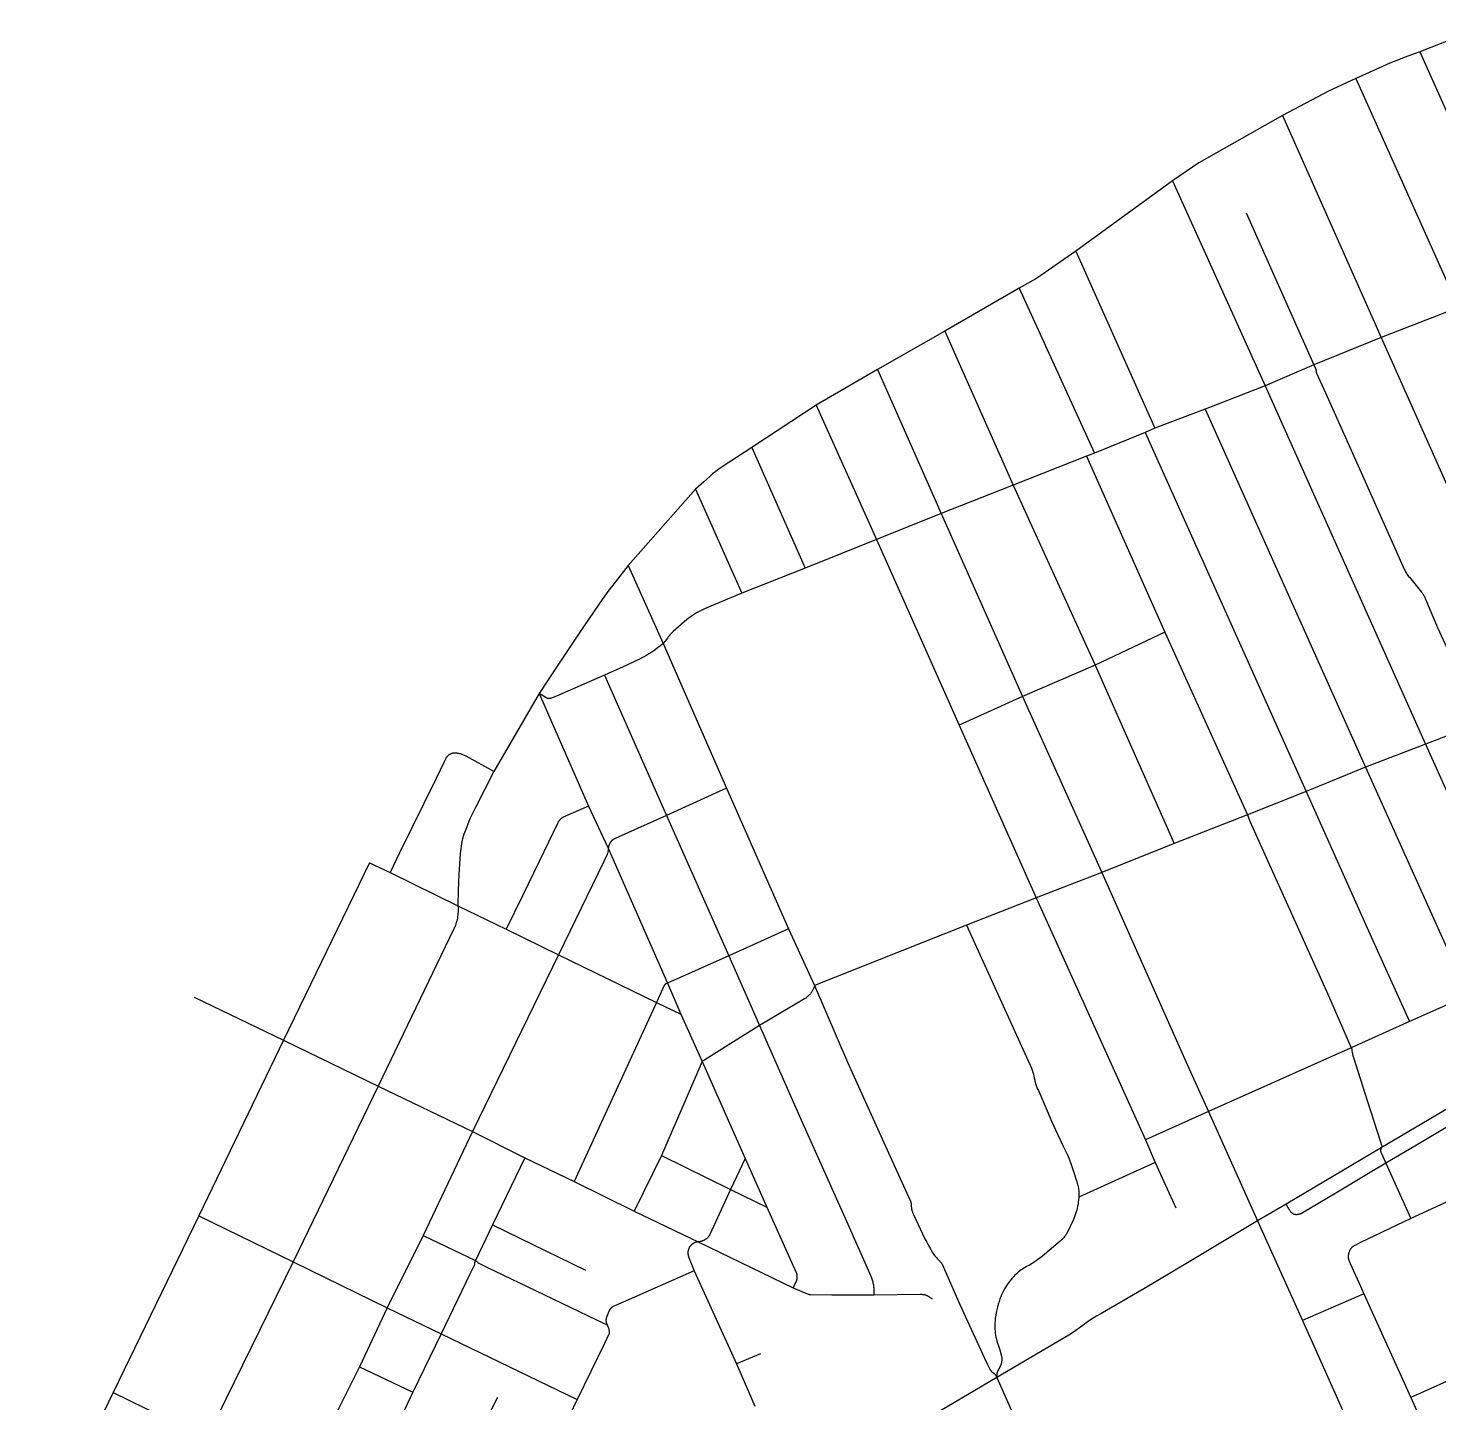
# Model space of a CAD drawing. Header units: inches. Extents: x 326453 to 344102, y 4677180 to 4689621.
# Drawn here: x 328424 to 330396, y 4684954 to 4686875 of the extents above; entities that cross this region are included whole.
import ezdxf

# ---------------------------------------------------------------- set-up
doc = ezdxf.new("R2010")
doc.units = ezdxf.units.IN
doc.header["$MEASUREMENT"] = 0
doc.layers.add('Street_Centreline', color=7, linetype='Continuous')

msp = doc.modelspace()

# ---------------------------------------------------------------- linework, layer by layer
at = {"layer": 'Street_Centreline'}
for p, q in [((330453.6279, 4686874.8555), (330369.4949, 4686841.9695)), ((330369.4949, 4686841.9695), (330512.4331, 4686520.5587)), ((330280.0688, 4686804.5028), (330423.2792, 4686484.597)), ((330177.2264, 4686752.9588), (330315.0936, 4686442.574)), ((330023.6814, 4686661.753), (329888.5675, 4686563.4133)), ((330023.6814, 4686661.753), (330152.9564, 4686375.262)), ((330126.3981, 4686616.6804), (330221.1164, 4686404.4816)), ((329888.5675, 4686563.4133), (329999.0538, 4686315.7016)), ((329809.3006, 4686511.409), (329705.1034, 4686451.5628)), ((329809.3006, 4686511.409), (329914.3768, 4686280.9464)), ((330423.2792, 4686484.597), (330315.0936, 4686442.574)), ((329705.1034, 4686451.5628), (329611.061, 4686397.8266)), ((329705.1034, 4686451.5628), (329800.9928, 4686236.3751)), ((330315.0936, 4686442.574), (330221.1164, 4686404.4816)), ((330315.0936, 4686442.574), (330422.4457, 4686202.2854)), ((329611.061, 4686397.8266), (329525.4091, 4686348.2439)), ((329611.061, 4686397.8266), (329700.2764, 4686196.4376)), ((330221.1164, 4686404.4816), (330152.9564, 4686375.262)), ((330152.9564, 4686375.262), (330069.4096, 4686342.5399)), ((330152.9564, 4686375.262), (330377.4368, 4685874.0609)), ((329525.4091, 4686348.2439), (329435.5827, 4686289.032)), ((329525.4091, 4686348.2439), (329609.912, 4686160.1333)), ((330069.4096, 4686342.5399), (329999.0538, 4686315.7016)), ((330069.4096, 4686342.5399), (330293.6064, 4685841.9652)), ((329985.2679, 4686309.9442), (329914.3768, 4686280.9464)), ((329999.0537, 4686315.7016), (329985.2679, 4686309.9442)), ((329985.2679, 4686309.9442), (330210.3696, 4685808.2865)), ((329435.5827, 4686289.032), (329510.2716, 4686120.3996)), ((329903.424, 4686276.7275), (329800.9928, 4686236.3751)), ((329914.3768, 4686280.9464), (329903.424, 4686276.7275)), ((329903.424, 4686276.7275), (330012.9592, 4686030.942)), ((329356.8633, 4686230.5629), (329262.3808, 4686124.1448)), ((329356.8633, 4686230.5629), (329421.2971, 4686085.2057)), ((329800.9928, 4686236.3751), (329700.2764, 4686196.4376)), ((329800.9928, 4686236.3751), (329915.268, 4685984.8256)), ((329700.2764, 4686196.4376), (329609.912, 4686160.1333)), ((329700.2764, 4686196.4376), (329814.1186, 4685940.8352)), ((329609.912, 4686160.1333), (329510.2716, 4686120.3996)), ((329609.912, 4686160.1333), (329678.0917, 4686006.5463)), ((329262.3808, 4686124.1448), (329311.507, 4686014.9213)), ((329510.2716, 4686120.3996), (329421.2971, 4686085.2057)), ((330012.9592, 4686030.942), (329915.268, 4685984.8256)), ((330012.9592, 4686030.942), (330128.3915, 4685775.6392)), ((329311.507, 4686014.9213), (329399.8536, 4685812.5352)), ((329678.0917, 4686006.5463), (329725.1162, 4685900.6148)), ((329915.268, 4685984.8256), (329814.1186, 4685940.8352)), ((329915.268, 4685984.8256), (330025.7438, 4685735.5085)), ((329229.5728, 4685970.6099), (329316.193, 4685774.7124)), ((329138.0344, 4685945.0178), (329074.8698, 4685836.2117)), ((329138.0344, 4685945.0178), (329207.1007, 4685787.5763)), ((329814.1186, 4685940.8352), (329725.1163, 4685900.6148)), ((329814.1186, 4685940.8352), (329924.5988, 4685694.9872)), ((329725.1162, 4685900.6148), (329833.022, 4685659.5599)), ((330454.0939, 4685904.1155), (330377.4368, 4685874.0609)), ((330377.4368, 4685874.0609), (330293.6064, 4685841.9652)), ((330377.4368, 4685874.0609), (330501.284, 4685597.7508)), ((330293.6064, 4685841.9652), (330210.3696, 4685808.2865)), ((330293.6064, 4685841.9652), (330419.598, 4685561.8077)), ((329399.8536, 4685812.5352), (329316.193, 4685774.7124)), ((329399.8536, 4685812.5352), (329486.7571, 4685616.2775)), ((330210.3696, 4685808.2865), (330128.3915, 4685775.6392)), ((329207.1007, 4685787.5763), (329234.7921, 4685728.8847)), ((329316.193, 4685774.7124), (329403.203, 4685578.4184)), ((330128.3915, 4685775.6392), (330025.7438, 4685735.5085)), ((330025.7438, 4685735.5085), (329924.5988, 4685694.9872)), ((329234.7921, 4685728.8847), (329317.4973, 4685540.2613)), ((328901.208, 4685708.624), (328780.885, 4685460.6289)), ((328901.208, 4685708.624), (328929.6876, 4685694.9581)), ((328929.6876, 4685694.9581), (329024.5595, 4685648.1877)), ((329924.5988, 4685694.9872), (329833.022, 4685659.5599)), ((329833.022, 4685659.5599), (329735.6196, 4685621.4175)), ((329833.022, 4685659.5599), (329985.8059, 4685321.2286)), ((329024.5595, 4685648.1877), (329092.221, 4685615.6906)), ((329735.6196, 4685621.4175), (329523.2838, 4685537.026)), ((329092.221, 4685615.6906), (329165.1778, 4685579.7408)), ((329486.7571, 4685616.2775), (329403.203, 4685578.4184)), ((329486.7571, 4685616.2775), (329523.2838, 4685537.026)), ((329165.1778, 4685579.7408), (329045.1698, 4685332.7866)), ((329165.1778, 4685579.7408), (329302.0204, 4685513.4185)), ((329403.203, 4685578.4184), (329317.4973, 4685540.2613)), ((329403.203, 4685578.4184), (329446.3019, 4685481.0432)), ((329317.4973, 4685540.2613), (329336.2856, 4685496.9041)), ((328655.7025, 4685520.4999), (328780.885, 4685460.6289)), ((330436.7726, 4685523.0111), (330354.9952, 4685486.5832)), ((329302.0204, 4685513.4185), (329186.8925, 4685263.0452)), ((329302.0204, 4685513.4185), (329336.2856, 4685496.9041)), ((329336.2856, 4685496.9041), (329366.1176, 4685430.6892)), ((329446.3019, 4685481.0432), (329366.1176, 4685430.6892)), ((330354.9952, 4685486.5832), (330273.5955, 4685449.9333)), ((328780.885, 4685460.6289), (328662.5772, 4685214.9644)), ((328780.885, 4685460.6289), (328913.3214, 4685396.2482)), ((330273.5955, 4685449.9333), (330073.8146, 4685360.8908)), ((329366.1176, 4685430.6892), (329309.0588, 4685299.188)), ((329366.1176, 4685430.6892), (329426.0722, 4685295.0714)), ((328913.3214, 4685396.2482), (328794.4312, 4685150.7488)), ((328913.3214, 4685396.2482), (329045.1698, 4685332.7866)), ((330442.3669, 4685385.3315), (330315.517, 4685310.16)), ((330073.8146, 4685360.8908), (329985.8059, 4685321.2286)), ((330073.8146, 4685360.8908), (330142.4696, 4685208.0377)), ((329045.1698, 4685332.7866), (328976.1912, 4685187.7583)), ((329045.1698, 4685332.7866), (329118.2424, 4685296.3024)), ((329985.8059, 4685321.2286), (329999.3497, 4685289.42)), ((330315.517, 4685310.16), (330182.4316, 4685231.1468)), ((329118.2424, 4685296.3024), (329073.0084, 4685202.3277)), ((329118.2424, 4685296.3024), (329186.8925, 4685263.0452)), ((329309.0588, 4685299.188), (329271.195, 4685221.729)), ((329309.0588, 4685299.188), (329405.7212, 4685252.0628)), ((329426.0722, 4685295.0714), (329405.7212, 4685252.0628)), ((329426.0722, 4685295.0714), (329456.3896, 4685226.9485)), ((329999.3497, 4685289.42), (329892.5836, 4685241.3526)), ((329999.3497, 4685289.42), (330028.0411, 4685226.1836)), ((330321.6915, 4685288.5077), (330356.5586, 4685211.5086)), ((329186.8925, 4685263.0452), (329271.195, 4685221.729)), ((329405.7212, 4685252.0628), (329456.3896, 4685226.9485)), ((330182.4316, 4685231.1468), (330142.4696, 4685208.0377)), ((328662.5772, 4685214.9644), (328542.5981, 4684968.0818)), ((328662.5772, 4685214.9644), (328794.4312, 4685150.7488)), ((329271.195, 4685221.729), (329360.4799, 4685178.6305)), ((330142.4696, 4685208.0377), (330205.138, 4685068.803)), ((328976.1912, 4685187.7583), (328925.6473, 4685086.3496)), ((328976.1912, 4685187.7583), (329048.9817, 4685152.5241)), ((329073.0084, 4685202.3277), (329048.9817, 4685152.5241)), ((329073.0084, 4685202.3277), (329202.8599, 4685139.1161)), ((329360.4799, 4685178.6305), (329493.3066, 4685114.3109)), ((328794.4312, 4685150.7488), (328673.5312, 4684905.258)), ((328794.4312, 4685150.7488), (328925.6473, 4685086.3496)), ((329354.9121, 4685138.0083), (329414.0976, 4685008.1701)), ((330291.0964, 4685105.8855), (330205.138, 4685068.803)), ((330291.0964, 4685105.8855), (330356.6774, 4684961.0836)), ((328925.6473, 4685086.3496), (328886.7642, 4685004.2209)), ((328925.6473, 4685086.3496), (329001.1138, 4685050.082)), ((330205.138, 4685068.803), (330352.1972, 4684741.1896)), ((329001.1138, 4685050.082), (328961.5392, 4684968.6316)), ((329001.1138, 4685050.082), (329191.5, 4684958.4592)), ((329447.5458, 4685022.0984), (329414.0976, 4685008.1701)), ((329414.0976, 4685008.1701), (329439.5217, 4684949.0957)), ((328886.7642, 4685004.2209), (328846.6584, 4684922.8642)), ((328886.7642, 4685004.2209), (328961.5392, 4684968.6316)), ((329778.1994, 4684989.3166), (329857.2496, 4684811.0992)), ((328542.5981, 4684968.0818), (328423.8438, 4684724.8224)), ((328542.5981, 4684968.0818), (328609.1976, 4684935.4503)), ((328961.5392, 4684968.6316), (328922.0824, 4684885.9867)), ((329079.9271, 4684960.9409), (329060.8065, 4684923.7395)), ((329191.5, 4684958.4592), (329180.5126, 4684935.8182))]:
    msp.add_line(p, q, dxfattribs=at)
for points in [[(330369.4949, 4686841.9695), (330347.4716, 4686833.7163), (330337.3143, 4686829.89), (330327.2621, 4686825.7955), (330317.3221, 4686821.4356), (330280.0688, 4686804.5028)], [(330280.0688, 4686804.5028), (330241.6914, 4686786.6591), (330177.2264, 4686752.9588)], [(330177.2264, 4686752.9588), (330060.212, 4686686.8387), (330023.6814, 4686661.753)], [(329888.5675, 4686563.4133), (329839.5135, 4686529.2937), (329836.8122, 4686527.4093), (329834.0607, 4686525.5989), (329831.2612, 4686523.8638), (329828.4156, 4686522.2052), (329809.3006, 4686511.409)], [(330221.1164, 4686404.4816), (330223.4143, 4686399.4307), (330223.5457, 4686399.1283), (330223.6669, 4686398.8215), (330223.7775, 4686398.5109), (330223.8776, 4686398.1966), (330223.9669, 4686397.8792), (330224.0455, 4686397.5589), (330224.1131, 4686397.2361), (330224.1698, 4686396.9113), (330224.2154, 4686396.5847), (330224.2499, 4686396.2567), (330224.2733, 4686395.9277), (330224.2855, 4686395.5982), (330224.2929, 4686395.3973), (330224.3069, 4686395.1968), (330224.3276, 4686394.9969), (330224.3549, 4686394.7978), (330224.3889, 4686394.5997), (330224.4293, 4686394.4028), (330224.4763, 4686394.2074), (330224.5298, 4686394.0136), (330224.5897, 4686393.8218), (330224.6559, 4686393.632), (330224.7283, 4686393.4445), (330224.807, 4686393.2595), (330224.8918, 4686393.0773), (330224.9825, 4686392.898), (330237.7029, 4686365.1992), (330289.125, 4686249.7759), (330347.3698, 4686119.0483), (330348.0085, 4686117.6772), (330348.6929, 4686116.3284), (330349.4223, 4686115.0033), (330350.1958, 4686113.7035), (330351.0125, 4686112.4305), (330351.8716, 4686111.1856), (330352.772, 4686109.9702), (330353.7127, 4686108.7859), (330354.6928, 4686107.6338), (330371.6221, 4686086.7728), (330372.4089, 4686085.7686), (330373.1609, 4686084.738), (330373.8771, 4686083.6823), (330374.5567, 4686082.6027), (330375.1989, 4686081.5004), (330375.8031, 4686080.3768), (330376.3683, 4686079.2332), (330376.8941, 4686078.0708), (330377.3798, 4686076.8912), (330394.2304, 4686037.5308), (330418.0485, 4685985.508)], [(329435.5827, 4686289.032), (329393.9462, 4686261.6926), (329389.4295, 4686258.6155), (329385.0203, 4686255.3864), (329380.7236, 4686252.0089), (329376.5444, 4686248.487), (329372.4876, 4686244.8249), (329368.5579, 4686241.0267), (329356.8633, 4686230.5629)], [(329262.3808, 4686124.1448), (329232.6102, 4686085.7572), (329222.0639, 4686070.1723), (329193.1392, 4686027.908), (329164.1196, 4685984.686), (329138.0344, 4685945.0178)], [(329421.2971, 4686085.2057), (329369.5121, 4686063.4327), (329366.564, 4686062.1357), (329363.6601, 4686060.7424), (329360.8037, 4686059.2544), (329357.9977, 4686057.6732), (329355.2453, 4686056.0006), (329352.5494, 4686054.2384), (329349.9128, 4686052.3884), (329347.3386, 4686050.4527), (329344.8295, 4686048.4334), (329325.4507, 4686031.7455), (329323.9879, 4686030.3194), (329322.5762, 4686028.8427), (329321.2175, 4686027.3171), (329319.9133, 4686025.7446), (329318.6654, 4686024.1271), (329317.4753, 4686022.4666), (329316.3445, 4686020.7651), (329313.9542, 4686017.8197), (329311.507, 4686014.9213)], [(329311.507, 4686014.9213), (329307.7074, 4686011.728), (329303.8023, 4686008.6646), (329299.7961, 4686005.7346), (329295.6934, 4686002.9413), (329291.4988, 4686000.2879), (329287.2172, 4685997.7775), (329282.8534, 4685995.4128), (329278.4123, 4685993.1966), (329255.4533, 4685982.2191), (329229.5728, 4685970.6099)], [(329229.5728, 4685970.6099), (329163.2684, 4685941.9567), (329155.3036, 4685938.6328), (329155.0213, 4685938.5207), (329154.7353, 4685938.4184), (329154.446, 4685938.326), (329154.1537, 4685938.2436), (329153.8587, 4685938.1713), (329153.5614, 4685938.1092), (329153.2622, 4685938.0574), (329152.9613, 4685938.0159), (329152.6592, 4685937.9848), (329152.3562, 4685937.9642), (329152.0527, 4685937.954), (329151.7489, 4685937.9542), (329151.4454, 4685937.9649), (329151.1425, 4685937.9861), (329150.8404, 4685938.0177), (329150.5396, 4685938.0597), (329150.2404, 4685938.112), (329149.9432, 4685938.1745), (329149.6484, 4685938.2473), (329149.3562, 4685938.3302), (329149.067, 4685938.4231), (329148.7813, 4685938.5259), (329138.0344, 4685945.0178)], [(329019.8868, 4685861.7728), (329019.3983, 4685861.7552), (329018.9108, 4685861.7207), (329018.4248, 4685861.6692), (329017.9408, 4685861.6008), (329017.4595, 4685861.5156), (329016.9815, 4685861.4136), (329016.5073, 4685861.2951), (329016.0375, 4685861.1602), (329015.5727, 4685861.009), (329015.1135, 4685860.8416), (329014.6604, 4685860.6584), (329014.2139, 4685860.4596), (329013.7746, 4685860.2453), (329013.343, 4685860.0158), (329012.9197, 4685859.7714), (329012.5052, 4685859.5125), (329012.0999, 4685859.2393), (329011.7044, 4685858.9521), (329011.3191, 4685858.6513), (329010.9446, 4685858.3373), (329010.5812, 4685858.0105), (329010.2294, 4685857.6712), (329009.8896, 4685857.3198), (329009.5623, 4685856.9568), (329009.2478, 4685856.5827), (329008.9465, 4685856.1978), (329008.6588, 4685855.8027), (329008.385, 4685855.3978), (329008.1256, 4685854.9836), (329007.8806, 4685854.5606), (329007.6506, 4685854.1293), (329004.9158, 4685848.7799), (328993.9518, 4685826.3413), (328942.8213, 4685722.1566), (328929.6876, 4685694.9581)], [(329074.8698, 4685836.2117), (329036.0218, 4685857.4299), (329034.9549, 4685857.9894), (329033.8696, 4685858.5124), (329032.7673, 4685858.9984), (329031.6492, 4685859.4469), (329030.5165, 4685859.8572), (329029.3706, 4685860.229), (329028.2128, 4685860.5617), (329027.0444, 4685860.8551), (329025.8667, 4685861.1088), (329024.6811, 4685861.3224), (329023.4889, 4685861.4958), (329022.2916, 4685861.6288), (329021.0904, 4685861.7212), (329019.8868, 4685861.7728)], [(329074.8698, 4685836.2117), (329049.409, 4685786.6841), (329041.3466, 4685769.7455), (329035.4864, 4685755.2063), (329034.2252, 4685751.9227), (329033.0724, 4685748.5995), (329032.0294, 4685745.2403), (329031.0971, 4685741.8486), (329030.2767, 4685738.4282), (329029.569, 4685734.9826), (329028.9748, 4685731.5157), (329028.4947, 4685728.0312), (329028.1292, 4685724.5328), (329027.8787, 4685721.0243), (329025.9532, 4685692.5814), (329024.8545, 4685670.3972), (329024.5595, 4685648.1877)], [(330210.3696, 4685808.2865), (330301.278, 4685604.8153), (330354.9952, 4685486.5832)], [(329207.1007, 4685787.5763), (329171.9391, 4685772.1018), (329171.4521, 4685771.8558), (329170.9737, 4685771.5936), (329170.5043, 4685771.3154), (329170.0445, 4685771.0217), (329169.5948, 4685770.7128), (329169.1557, 4685770.3889), (329168.7278, 4685770.0504), (329168.3114, 4685769.6978), (329167.9071, 4685769.3314), (329167.5153, 4685768.9517), (329167.1365, 4685768.559), (329166.7711, 4685768.1538), (329166.4195, 4685767.7366), (329166.0821, 4685767.3078), (329165.7592, 4685766.868), (329165.4513, 4685766.4176), (329165.1587, 4685765.9571), (329164.8817, 4685765.487), (329164.6207, 4685765.0079), (329164.3758, 4685764.5203), (329138.313, 4685710.3713), (329114.9263, 4685662.4192), (329092.221, 4685615.6906)], [(329316.193, 4685774.7124), (329244.6247, 4685742.618), (329244.1077, 4685742.3755), (329243.5994, 4685742.1156), (329243.1001, 4685741.8385), (329242.6106, 4685741.5445), (329242.1314, 4685741.2341), (329241.663, 4685740.9076), (329241.2061, 4685740.5652), (329240.761, 4685740.2075), (329240.3284, 4685739.8349), (329239.9087, 4685739.4478), (329239.5025, 4685739.0466), (329239.1101, 4685738.6318), (329238.7321, 4685738.2038), (329238.3689, 4685737.7633), (329238.0209, 4685737.3106), (329237.6885, 4685736.8464), (329237.3721, 4685736.3711), (329237.0721, 4685735.8853), (329236.7888, 4685735.3895), (329236.5225, 4685734.8845), (329236.2736, 4685734.3706), (329236.0424, 4685733.8486), (329235.829, 4685733.3189), (329235.6338, 4685732.7824), (329235.457, 4685732.2395), (329235.2988, 4685731.6909), (329235.1593, 4685731.1372), (329235.0388, 4685730.5791), (329234.9373, 4685730.0172), (329234.8551, 4685729.4522), (329234.7921, 4685728.8847)], [(330128.3915, 4685775.6392), (330131.6354, 4685766.6509), (330148.3968, 4685729.5564), (330195.4927, 4685624.8818), (330242.8973, 4685519.7348), (330273.5955, 4685449.9333)], [(329234.7921, 4685728.8847), (329234.7747, 4685728.0291), (329234.7284, 4685727.1746), (329234.6532, 4685726.3222), (329234.5492, 4685725.4728), (329234.4165, 4685724.6274), (329234.2554, 4685723.7869), (329234.0659, 4685722.9524), (329233.8483, 4685722.1248), (329233.6029, 4685721.305), (329233.3298, 4685720.494), (329233.0295, 4685719.6927), (329232.7023, 4685718.902), (329232.3486, 4685718.1228), (329228.6428, 4685710.3141), (329165.1778, 4685579.7408)], [(329924.5988, 4685694.9872), (330044.1932, 4685426.7511), (330073.8146, 4685360.8908)], [(329024.5595, 4685648.1877), (329024.7095, 4685646.0666), (329024.7891, 4685643.9416), (329024.7983, 4685641.8152), (329024.737, 4685639.6897), (329024.6053, 4685637.5673), (329024.4033, 4685635.4505), (329024.1313, 4685633.3415), (329023.7896, 4685631.2427), (329023.3785, 4685629.1564), (329022.8985, 4685627.0848), (329022.3502, 4685625.0303), (329021.734, 4685622.9951), (329021.0508, 4685620.9814), (329020.3012, 4685618.9915), (329019.4861, 4685617.0275), (329018.6064, 4685615.0916), (328913.3214, 4685396.2482)], [(329735.6196, 4685621.4175), (329824.3118, 4685426.5732), (329825.4482, 4685423.9624), (329826.4974, 4685421.3152), (329827.4581, 4685418.6347), (329828.3292, 4685415.9238), (329829.1098, 4685413.1854), (329829.7991, 4685410.4226), (329830.3962, 4685407.6385), (329830.9005, 4685404.836), (329831.1798, 4685403.2908), (329831.5126, 4685401.7563), (329831.8985, 4685400.2342), (329832.3371, 4685398.7264), (329832.8277, 4685397.2348), (329833.3699, 4685395.7611), (329833.9629, 4685394.3072), (329834.6061, 4685392.8747), (329835.2987, 4685391.4655), (329836.0398, 4685390.0811), (329855.0336, 4685346.425), (329863.3589, 4685328.0516), (329870.4748, 4685313.5601), (329873.697, 4685306.9789), (329876.6923, 4685300.2914), (329879.4572, 4685293.5054), (329881.9885, 4685286.6288), (329884.2832, 4685279.6697), (329889.8287, 4685262.6406), (329890.3808, 4685260.9267), (329890.8755, 4685259.1954), (329891.3124, 4685257.4486), (329891.691, 4685255.6882), (329892.0109, 4685253.9162), (329892.2716, 4685252.1345), (329892.473, 4685250.3452), (329892.6147, 4685248.5501), (329892.6968, 4685246.7514), (329892.7189, 4685244.9509), (329892.6812, 4685243.1506), (329892.5836, 4685241.3526)], [(329317.4973, 4685540.2613), (329315.2564, 4685539.2627), (329315.118, 4685539.1925), (329314.982, 4685539.1177), (329314.8487, 4685539.0382), (329314.7181, 4685538.9543), (329314.5905, 4685538.8659), (329314.466, 4685538.7733), (329314.3446, 4685538.6765), (329314.2267, 4685538.5756), (329314.1122, 4685538.4708), (329314.0013, 4685538.3622), (329313.8942, 4685538.2498), (329313.791, 4685538.1339), (329313.6918, 4685538.0145), (329313.5967, 4685537.8918), (329313.5059, 4685537.766), (329313.4194, 4685537.6371), (329313.3373, 4685537.5054), (329313.2597, 4685537.3709), (329313.1867, 4685537.2339), (329313.1185, 4685537.0945), (329302.0204, 4685513.4185)], [(329523.2838, 4685537.026), (329522.9752, 4685535.971), (329522.6301, 4685534.9273), (329522.2487, 4685533.8963), (329521.8316, 4685532.8793), (329521.3792, 4685531.8774), (329520.8922, 4685530.8919), (329520.371, 4685529.924), (329519.8164, 4685528.9749), (329519.229, 4685528.0458), (329518.6095, 4685527.1377), (329517.9587, 4685526.2518), (329517.2774, 4685525.3891), (329516.5663, 4685524.5508), (329515.8265, 4685523.7377), (329515.0587, 4685522.951), (329514.264, 4685522.1916), (329513.4432, 4685521.4604), (329512.5974, 4685520.7582), (329511.7276, 4685520.086), (329510.8349, 4685519.4446), (329509.9203, 4685518.8347), (329508.985, 4685518.2572), (329446.3019, 4685481.0432)], [(329523.2838, 4685537.026), (329569.4635, 4685430.0496), (329628.9064, 4685298.1966), (329656.9651, 4685236.5893)], [(329446.3019, 4685481.0432), (329503.8405, 4685350.3212), (329567.7216, 4685207.4389), (329602.1479, 4685129.8296), (329602.7149, 4685128.4921), (329603.2373, 4685127.1365), (329603.7146, 4685125.7643), (329604.1461, 4685124.3771), (329604.5316, 4685122.9764), (329604.8704, 4685121.5637), (329605.1623, 4685120.1405), (329605.4069, 4685118.7085), (329605.604, 4685117.2691), (329605.7533, 4685115.824), (329605.8547, 4685114.3748), (329605.9081, 4685112.923), (329605.9133, 4685111.4702), (329605.9025, 4685104.7123)], [(330273.5955, 4685449.9333), (330273.8051, 4685449.3627), (330273.903, 4685449.0828), (330273.9921, 4685448.8), (330274.0725, 4685448.5146), (330274.144, 4685448.2268), (330274.2065, 4685447.937), (330274.26, 4685447.6453), (330274.3044, 4685447.3521), (330274.3397, 4685447.0577), (330274.5345, 4685445.4615), (330274.7856, 4685443.8731), (330275.0926, 4685442.2946), (330275.455, 4685440.7278), (330275.8725, 4685439.1749), (330276.3445, 4685437.6376), (330296.3531, 4685374.6835), (330314.4394, 4685318.4337), (330315.8841, 4685313.8921), (330315.9302, 4685313.7382), (330315.9711, 4685313.5829), (330316.0066, 4685313.4263), (330316.0369, 4685313.2685), (330316.0618, 4685313.1098), (330316.0814, 4685312.9504), (330316.0955, 4685312.7904), (330316.1042, 4685312.63), (330316.1075, 4685312.4694), (330316.1053, 4685312.3088), (330316.0977, 4685312.1483), (330316.0847, 4685311.9882), (330316.0662, 4685311.8287), (330316.0424, 4685311.6698), (330316.0133, 4685311.5119), (330315.9788, 4685311.355), (330315.939, 4685311.1994), (330315.8939, 4685311.0452), (330315.8437, 4685310.8926), (330315.7884, 4685310.7418), (330315.7279, 4685310.593), (330315.6625, 4685310.4463), (330315.5922, 4685310.3019), (330315.517, 4685310.16)], [(330413.9736, 4685343.0392), (330362.2862, 4685312.4876), (330321.6915, 4685288.5077)], [(330315.517, 4685310.16), (330315.4312, 4685310.0046), (330315.3086, 4685309.7663), (330315.1943, 4685309.5239), (330315.0886, 4685309.2776), (330314.9915, 4685309.0278), (330314.9033, 4685308.7747), (330314.8239, 4685308.5187), (330314.7536, 4685308.2601), (330314.6923, 4685307.9992), (330314.6401, 4685307.7363), (330314.5972, 4685307.4717), (330314.5635, 4685307.2058), (330314.5392, 4685306.9389), (330314.5242, 4685306.6713), (330314.5185, 4685306.4034), (330314.5222, 4685306.1354), (330314.5353, 4685305.8677), (330314.5577, 4685305.6006), (330314.5895, 4685305.3345), (330314.6305, 4685305.0696), (330314.6807, 4685304.8064), (330314.7401, 4685304.545), (330314.8086, 4685304.2859), (330314.8861, 4685304.0293), (330314.9726, 4685303.7756), (330315.0678, 4685303.5251), (330315.1717, 4685303.2781), (330321.6915, 4685288.5077)], [(330321.6915, 4685288.5077), (330297.53, 4685274.1895), (330251.7835, 4685246.6775), (330203.9954, 4685218.4924), (330203.574, 4685218.2616), (330203.1449, 4685218.0453), (330202.7087, 4685217.8437), (330202.2659, 4685217.6572), (330201.817, 4685217.4859), (330201.3625, 4685217.33), (330200.9029, 4685217.1898), (330200.4388, 4685217.0653), (330199.9707, 4685216.9567), (330199.4992, 4685216.8641), (330199.0249, 4685216.7877), (330198.5481, 4685216.7276), (330198.0697, 4685216.6837), (330197.5899, 4685216.6562), (330197.1096, 4685216.6451), (330196.6291, 4685216.6504), (330196.1491, 4685216.6721), (330195.6701, 4685216.7101), (330195.1927, 4685216.7645), (330194.9201, 4685216.8048), (330194.6489, 4685216.854), (330194.3794, 4685216.912), (330194.112, 4685216.9787), (330193.8469, 4685217.0541), (330193.5844, 4685217.1381), (330193.3248, 4685217.2306), (330193.0683, 4685217.3315), (330192.8153, 4685217.4408), (330192.5659, 4685217.5582), (330192.3205, 4685217.6836), (330192.0861, 4685217.8132), (330191.856, 4685217.9502), (330191.6303, 4685218.0944), (330191.4094, 4685218.2459), (330191.1935, 4685218.4043), (330190.9827, 4685218.5695), (330190.7773, 4685218.7414), (330190.5775, 4685218.9198), (330190.3836, 4685219.1044), (330190.1956, 4685219.2952), (330189.6126, 4685219.9267), (330189.0508, 4685220.577), (330188.5108, 4685221.2455), (330187.993, 4685221.9314), (330187.4982, 4685222.634), (330187.0268, 4685223.3526), (330186.5793, 4685224.0863), (330182.4316, 4685231.1468)], [(329405.7212, 4685252.0628), (329376.8071, 4685188.8478), (329376.4566, 4685188.2506), (329376.0859, 4685187.6658), (329375.6953, 4685187.0941), (329375.2852, 4685186.5362), (329374.8563, 4685185.9926), (329374.4089, 4685185.4641), (329373.9437, 4685184.9513), (329373.4611, 4685184.4548), (329372.9618, 4685183.9752), (329372.4462, 4685183.5129), (329371.9151, 4685183.0687), (329371.3691, 4685182.643), (329370.8087, 4685182.2362), (329370.2347, 4685181.849), (329369.6478, 4685181.4817), (329369.0486, 4685181.1348), (329368.4378, 4685180.8086), (329367.8162, 4685180.5036), (329367.1844, 4685180.2202), (329366.5433, 4685179.9586), (329365.8936, 4685179.7192), (329365.2361, 4685179.5023), (329364.5715, 4685179.308), (329363.9006, 4685179.1367), (329363.2243, 4685178.9886), (329362.5432, 4685178.8638), (329361.8583, 4685178.7624), (329361.1702, 4685178.6846), (329360.4799, 4685178.6305)], [(330449.3948, 4685247.1798), (330448.5142, 4685247.4027), (330447.6265, 4685247.5949), (330446.7326, 4685247.7562), (330445.8337, 4685247.8865), (330444.9309, 4685247.9856), (330444.0251, 4685248.0533), (330443.1175, 4685248.0896), (330442.2093, 4685248.0945), (330441.3014, 4685248.0679), (330440.3949, 4685248.0099), (330439.491, 4685247.9205), (330438.5908, 4685247.7999), (330437.6953, 4685247.6481), (330436.8055, 4685247.4655), (330435.9227, 4685247.2521), (330435.0477, 4685247.0083), (330434.1817, 4685246.7343), (330433.3258, 4685246.4305), (330432.4808, 4685246.0972), (330431.6479, 4685245.7348), (330356.5586, 4685211.5086)], [(329456.3896, 4685226.9485), (329497.1174, 4685136.7511), (329497.3467, 4685136.2193), (329497.5577, 4685135.6799), (329497.7503, 4685135.1337), (329497.9241, 4685134.5813), (329498.079, 4685134.0233), (329498.2147, 4685133.4603), (329498.3312, 4685132.893), (329498.4283, 4685132.322), (329498.5059, 4685131.7481), (329498.5639, 4685131.1719), (329498.6022, 4685130.594), (329498.6208, 4685130.0152), (329498.6196, 4685129.436), (329498.5987, 4685128.8573), (329498.5581, 4685128.2796), (329498.4978, 4685127.7036), (329498.4179, 4685127.13), (329498.3186, 4685126.5594), (329498.1998, 4685125.9926), (329498.0618, 4685125.4302), (329497.9047, 4685124.8728), (329497.7286, 4685124.321), (329497.5339, 4685123.7756), (329497.3207, 4685123.2371), (329497.0893, 4685122.7062), (329493.3066, 4685114.3109)], [(329656.9651, 4685236.5893), (329657.1571, 4685236.1486), (329657.3346, 4685235.7017), (329657.4972, 4685235.2493), (329657.6449, 4685234.7918), (329657.7774, 4685234.3296), (329657.8946, 4685233.8634), (329657.9964, 4685233.3935), (329658.0827, 4685232.9205), (329658.1534, 4685232.445), (329658.2084, 4685231.9674), (329658.2477, 4685231.4882), (329658.2711, 4685231.008), (329658.2788, 4685230.5273), (329658.2949, 4685229.5336), (329658.3443, 4685228.541), (329658.4271, 4685227.5506), (329658.543, 4685226.5636), (329658.692, 4685225.581), (329658.8739, 4685224.6039), (329659.0884, 4685223.6335), (329659.3354, 4685222.6709), (329659.6146, 4685221.717), (329659.9256, 4685220.7731), (329660.2681, 4685219.8402), (329660.6418, 4685218.9192), (329661.0461, 4685218.0114), (329661.4807, 4685217.1176), (329677.5765, 4685182.9444), (329679.924, 4685178.1461), (329682.4127, 4685173.4196), (329685.0404, 4685168.7688), (329687.8048, 4685164.198), (329688.8419, 4685162.6009), (329689.9332, 4685161.0405), (329691.0775, 4685159.5184), (329692.2734, 4685158.0366), (329693.5195, 4685156.5967), (329694.8143, 4685155.2005), (329696.1846, 4685153.802), (329697.5835, 4685152.432), (329698.2247, 4685151.7957), (329698.8442, 4685151.1381), (329699.441, 4685150.4601), (329700.0147, 4685149.7622), (329700.5645, 4685149.0454), (329701.0898, 4685148.3105), (329701.59, 4685147.5583)], [(329892.5836, 4685241.3526), (329892.4597, 4685239.5533), (329892.2259, 4685236.7959), (329891.9049, 4685234.0473), (329891.4972, 4685231.3102), (329891.0031, 4685228.5874), (329890.4232, 4685225.8816), (329889.7579, 4685223.1954), (329889.008, 4685220.5317), (329888.1742, 4685217.893), (329887.2573, 4685215.282), (329885.241, 4685210.0923), (329883.0488, 4685204.9744), (329880.6834, 4685199.9343), (329878.1475, 4685194.9777), (329875.444, 4685190.1105), (329874.7994, 4685189.0366), (329874.1198, 4685187.9844), (329873.4059, 4685186.9552), (329872.6586, 4685185.9501), (329871.8785, 4685184.9701), (329871.0666, 4685184.0164), (329870.2237, 4685183.0899), (329869.3508, 4685182.1917), (329868.4487, 4685181.3227), (329867.5186, 4685180.4838), (329866.5613, 4685179.6761), (329845.2428, 4685161.4713), (329841.839, 4685158.6567), (329838.3478, 4685155.9514), (329834.7726, 4685153.358), (329831.117, 4685150.8792), (329827.3847, 4685148.5175), (329823.5795, 4685146.2752), (329819.7051, 4685144.1546), (329817.71, 4685143.0601), (329815.7529, 4685141.8991), (329813.8359, 4685140.6729), (329811.9613, 4685139.383), (329810.1311, 4685138.0306), (329808.3475, 4685136.6175), (329806.6123, 4685135.1452), (329804.9278, 4685133.6154), (329803.2956, 4685132.0297), (329801.7177, 4685130.3901), (329799.6448, 4685128.0873), (329797.6491, 4685125.7174), (329795.7326, 4685123.283), (329793.8974, 4685120.7867), (329792.1455, 4685118.2313), (329790.4789, 4685115.6194), (329788.8993, 4685112.9541), (329787.4085, 4685110.238), (329786.0081, 4685107.4743), (329784.6995, 4685104.6659), (329783.4843, 4685101.8159), (329782.3638, 4685098.9273), (329781.0538, 4685095.1861), (329779.87, 4685091.4031), (329778.8136, 4685087.5826), (329777.8858, 4685083.7288), (329777.0877, 4685079.8461), (329776.4202, 4685075.9388), (329775.884, 4685072.0113), (329775.4797, 4685068.0681), (329775.2874, 4685065.2382), (329775.1945, 4685062.4033), (329775.2011, 4685059.5668), (329775.3073, 4685056.7324), (329775.5129, 4685053.9034), (329775.8177, 4685051.0834), (329776.2212, 4685048.2758), (329776.723, 4685045.4841), (329777.3225, 4685042.7118), (329778.0189, 4685039.9622), (329778.8114, 4685037.2387), (329779.699, 4685034.5447), (329781.9898, 4685027.6591), (329784.0781, 4685020.7094), (329784.2739, 4685019.9745), (329784.4446, 4685019.2334), (329784.5901, 4685018.487), (329784.7102, 4685017.736), (329784.8048, 4685016.9814), (329784.8738, 4685016.2241), (329784.9171, 4685015.4648), (329784.9346, 4685014.7045), (329784.9263, 4685013.9441), (329784.8923, 4685013.1843), (329784.8325, 4685012.4262), (329784.7471, 4685011.6705), (329784.6361, 4685010.9182), (329784.4996, 4685010.17), (329784.3379, 4685009.4269), (329784.1511, 4685008.6897), (329783.9394, 4685007.9593), (329783.7031, 4685007.2364), (329783.4425, 4685006.522), (329783.1577, 4685005.8168), (329782.8492, 4685005.1217), (329782.5174, 4685004.4374), (329779.5074, 4684998.7534), (329779.2898, 4684998.3435), (329779.0867, 4684997.9263), (329778.8984, 4684997.5022), (329778.725, 4684997.0717), (329778.5668, 4684996.6355), (329778.424, 4684996.194), (329778.2967, 4684995.7478), (329778.1852, 4684995.2974), (329778.0895, 4684994.8433), (329778.0097, 4684994.3862), (329777.946, 4684993.9265), (329777.8984, 4684993.465), (329777.867, 4684993.002), (329777.8519, 4684992.5382), (329777.853, 4684992.0742), (329777.8703, 4684991.6105), (329777.9039, 4684991.1476), (329777.9537, 4684990.6863), (329778.0196, 4684990.227), (329778.1015, 4684989.7702), (329778.1994, 4684989.3166)], [(330142.4696, 4685208.0377), (330047.0273, 4685150.9653), (329983.4957, 4685113.0164), (329922.4046, 4685077.6782), (329917.4096, 4685074.836), (329912.5063, 4685071.8384), (329907.6996, 4685068.6881), (329902.9943, 4685065.3885), (329898.395, 4685061.9426), (329893.5876, 4685058.3412), (329888.6692, 4685054.8928), (329883.6447, 4685051.601), (329878.519, 4685048.4689), (329778.1994, 4684989.3166)], [(330356.5586, 4685211.5086), (330286.4719, 4685177.5606), (330276.7705, 4685172.652), (330276.4308, 4685172.4727), (330276.0975, 4685172.2816), (330275.7711, 4685172.0791), (330275.452, 4685171.8654), (330275.1404, 4685171.6407), (330274.8369, 4685171.4052), (330274.5417, 4685171.1594), (330274.2553, 4685170.9035), (330273.9779, 4685170.6378), (330273.7099, 4685170.3625), (330273.4517, 4685170.0782), (330273.2034, 4685169.785), (330272.9656, 4685169.4834), (330272.7384, 4685169.1737), (330272.522, 4685168.8563), (330272.3169, 4685168.5315), (330272.1231, 4685168.1998), (330271.941, 4685167.8616), (330271.5589, 4685167.0883), (330271.2044, 4685166.302), (330270.8778, 4685165.5036), (330270.5796, 4685164.6943), (330270.3101, 4685163.8749), (330270.0697, 4685163.0465), (330269.8587, 4685162.2102), (330269.6772, 4685161.3669)], [(329360.4799, 4685178.6305), (329359.9484, 4685178.5834), (329359.4187, 4685178.5181), (329358.8917, 4685178.4345), (329358.3678, 4685178.3328), (329357.8477, 4685178.213), (329357.3321, 4685178.0754), (329356.8216, 4685177.9201), (329356.3167, 4685177.7473), (329355.818, 4685177.5572), (329355.3263, 4685177.35), (329354.8419, 4685177.1259), (329354.3656, 4685176.8853), (329353.8979, 4685176.6283), (329353.4393, 4685176.3554), (329352.9903, 4685176.0669), (329352.5516, 4685175.763), (329352.1237, 4685175.4442), (329351.707, 4685175.1108), (329351.302, 4685174.7632), (329350.9093, 4685174.4019), (329350.5293, 4685174.0273), (329350.1624, 4685173.6397), (329349.8091, 4685173.2397), (329349.4698, 4685172.8278), (329349.145, 4685172.4044), (329348.8349, 4685171.9701), (329348.54, 4685171.5254), (329348.2606, 4685171.0707), (329347.997, 4685170.6066), (329347.7497, 4685170.1338), (329347.5187, 4685169.6527), (329347.3045, 4685169.1639), (329347.1073, 4685168.668), (329346.9274, 4685168.1656), (329346.7648, 4685167.6573), (329346.6199, 4685167.1437), (329346.4928, 4685166.6254), (329346.3836, 4685166.1031), (329346.2925, 4685165.5772), (329346.2197, 4685165.0486), (329346.165, 4685164.5177), (329346.1288, 4685163.9853), (329346.1109, 4685163.4519), (329346.1114, 4685162.9183), (329346.1304, 4685162.385), (329346.1677, 4685161.8526), (329346.2233, 4685161.3219), (329346.2973, 4685160.7934), (329346.3894, 4685160.2677), (329346.4996, 4685159.7456), (329346.6277, 4685159.2275), (329346.7737, 4685158.7142), (329346.9372, 4685158.2062), (329347.1182, 4685157.7042), (329354.9121, 4685138.0083)], [(329048.9817, 4685152.5241), (329048.1032, 4685150.6709), (329048.0618, 4685150.5982), (329048.0228, 4685150.5241), (329047.9865, 4685150.4487), (329047.9527, 4685150.3722), (329047.9215, 4685150.2945), (329047.893, 4685150.2158), (329047.8672, 4685150.1362), (329047.8441, 4685150.0557), (329047.8238, 4685149.9745), (329047.8063, 4685149.8927), (329047.7916, 4685149.8103), (329047.7797, 4685149.7275), (329047.7706, 4685149.6443), (329047.7643, 4685149.5608), (329047.761, 4685149.4772), (329047.7604, 4685149.3935), (329047.7627, 4685149.3098), (329047.7679, 4685149.2263), (329047.7759, 4685149.143), (329047.7868, 4685149.06), (329047.8005, 4685148.9775), (329047.817, 4685148.8954), (329047.8362, 4685148.814), (329047.8641, 4685148.696), (329047.8879, 4685148.5772), (329047.9076, 4685148.4577), (329047.9232, 4685148.3375), (329047.9346, 4685148.2169), (329047.9419, 4685148.0959), (329047.945, 4685147.9748), (329047.9439, 4685147.8536), (329047.9387, 4685147.7325), (329047.9293, 4685147.6117), (329047.9157, 4685147.4913), (329047.898, 4685147.3714), (329047.8762, 4685147.2522), (329047.8503, 4685147.1339), (329047.8203, 4685147.0165), (329047.7863, 4685146.9002), (329047.7483, 4685146.7851), (329047.7064, 4685146.6714), (329047.6606, 4685146.5592), (329047.6109, 4685146.4487), (329041.0078, 4685132.4018), (329001.1138, 4685050.082)], [(329048.9817, 4685152.5241), (329049.8216, 4685152.1069), (329049.9634, 4685152.0334), (329050.1028, 4685151.9553), (329050.2394, 4685151.8726), (329050.3732, 4685151.7855), (329050.5041, 4685151.6939), (329050.6318, 4685151.598), (329050.7563, 4685151.4979), (329050.8774, 4685151.3937), (329050.9949, 4685151.2855), (329051.1088, 4685151.1736), (329051.2189, 4685151.0578), (329051.3251, 4685150.9385), (329051.4272, 4685150.8157), (329051.5887, 4685150.6218), (329051.7568, 4685150.4335), (329051.9311, 4685150.2511), (329052.1117, 4685150.0747), (329052.2981, 4685149.9046), (329052.4902, 4685149.7409), (329052.6878, 4685149.584), (329052.8907, 4685149.4338), (329053.0986, 4685149.2907), (329053.3112, 4685149.1548), (329053.5284, 4685149.0263), (329053.7498, 4685148.9052), (329053.9753, 4685148.7918), (329065.1797, 4685143.5226), (329144.8651, 4685105.1879), (329218.329, 4685069.689), (329233.436, 4685062.7445)], [(329701.59, 4685147.5583), (329726.2825, 4685091.1482), (329760.6894, 4685016.2972), (329764.421, 4685008.3931), (329768.3133, 4685000.5668), (329768.5082, 4685000.2), (329768.715, 4684999.8398), (329768.9337, 4684999.4866), (329769.1639, 4684999.1408), (329769.4054, 4684998.8028), (329769.6579, 4684998.473), (329769.9212, 4684998.1517), (329770.1949, 4684997.8393), (329770.4789, 4684997.5361), (329770.7727, 4684997.2425), (329771.076, 4684996.9587), (329771.3885, 4684996.6851), (329771.7099, 4684996.4219), (329772.0399, 4684996.1695), (329772.378, 4684995.9282), (329772.7238, 4684995.6982), (329773.1414, 4684995.4201), (329773.5491, 4684995.1279), (329773.9467, 4684994.8219), (329774.3335, 4684994.5024), (329774.7091, 4684994.1699), (329775.0731, 4684993.8247), (329775.4251, 4684993.4672), (329775.7646, 4684993.0979), (329776.0913, 4684992.7172), (329776.4047, 4684992.3255), (329776.7046, 4684991.9233), (329776.9904, 4684991.511), (329777.262, 4684991.0893), (329777.519, 4684990.6584), (329777.7611, 4684990.219), (329777.988, 4684989.7716), (329778.1994, 4684989.3166)], [(330269.6772, 4685161.3669), (330269.567, 4685160.9132), (330269.4719, 4685160.4561), (330269.3923, 4685159.996), (330269.3281, 4685159.5336), (330269.2794, 4685159.0692), (330269.2463, 4685158.6035), (330269.2289, 4685158.1369), (330269.227, 4685157.67), (330269.2409, 4685157.2033), (330269.2703, 4685156.7373), (330269.3153, 4685156.2725), (330269.3759, 4685155.8096), (330269.452, 4685155.3489), (330269.5434, 4685154.891), (330269.6501, 4685154.4365), (330269.772, 4685153.9858), (330269.9089, 4685153.5394), (330270.0608, 4685153.0978), (330270.2273, 4685152.6616), (330270.4083, 4685152.2312), (330272.0418, 4685148.5226), (330286.2698, 4685116.7252), (330291.0964, 4685105.8855)], [(329354.9121, 4685138.0083), (329307.4248, 4685117.3434), (329255.5363, 4685094.4552), (329241.4652, 4685088.1167), (329241.1531, 4685087.9697), (329240.8462, 4685087.8122), (329240.5449, 4685087.6444), (329240.2494, 4685087.4664), (329239.9601, 4685087.2786), (329239.6773, 4685087.081), (329239.4014, 4685086.8739), (329239.1327, 4685086.6576), (329238.8715, 4685086.4323), (329238.6181, 4685086.1983), (329238.3727, 4685085.9558), (329238.1358, 4685085.7051), (329237.9074, 4685085.4466), (329237.688, 4685085.1804), (329237.4778, 4685084.9069), (329237.2769, 4685084.6265), (329237.0857, 4685084.3394), (329236.9043, 4685084.046), (329236.733, 4685083.7466), (329236.5719, 4685083.4415), (329236.4213, 4685083.1312), (329236.2813, 4685082.8159), (329236.1521, 4685082.4961), (329232.4453, 4685073.2933), (329232.3035, 4685072.9402), (329232.1738, 4685072.5825), (329232.0563, 4685072.2205), (329231.9512, 4685071.8548), (329231.8585, 4685071.4857), (329231.7784, 4685071.1137), (329231.711, 4685070.7392), (329231.6564, 4685070.3626), (329231.6146, 4685069.9844), (329231.5856, 4685069.605), (329231.5696, 4685069.2248), (329231.5664, 4685068.8442), (329231.5762, 4685068.4638), (329231.5989, 4685068.084), (329231.6345, 4685067.7051), (329231.6829, 4685067.3277), (329231.7441, 4685066.9521), (329231.8181, 4685066.5788), (329231.9046, 4685066.2083), (329232.0037, 4685065.8409), (329232.1152, 4685065.477), (329232.239, 4685065.1172), (329232.375, 4685064.7618), (329232.5229, 4685064.4112), (329232.6827, 4685064.0658), (329232.8541, 4685063.7261), (329233.0369, 4685063.3923), (329233.231, 4685063.065), (329233.436, 4685062.7445)], [(329493.3066, 4685114.3109), (329514.171, 4685105.6438), (329514.519, 4685105.5435), (329514.87, 4685105.4541), (329515.2236, 4685105.3758), (329515.5795, 4685105.3087), (329515.9373, 4685105.2528), (329516.2968, 4685105.2081), (329516.6574, 4685105.1747), (329517.0189, 4685105.1527), (329517.3809, 4685105.1421), (329547.3838, 4685104.7319), (329605.9025, 4685104.7123)], [(329605.9025, 4685104.7123), (329670.5928, 4685105.5176), (329671.437, 4685105.5134), (329672.2805, 4685105.48), (329673.1224, 4685105.4173), (329673.9616, 4685105.3255), (329674.7971, 4685105.2046), (329675.6279, 4685105.0548), (329676.453, 4685104.8763), (329677.2714, 4685104.6692), (329678.0821, 4685104.4339), (329678.8842, 4685104.1706), (329679.6767, 4685103.8796), (329680.4586, 4685103.5613), (329681.2289, 4685103.2161), (329681.9869, 4685102.8443), (329682.7315, 4685102.4465), (329683.4618, 4685102.0231), (329684.177, 4685101.5746), (329684.8762, 4685101.1016), (329685.5586, 4685100.6046), (329686.2233, 4685100.0842), (329686.8696, 4685099.5411), (329687.4967, 4685098.9759), (329688.1037, 4685098.3892)], [(329233.436, 4685062.7445), (329233.9202, 4685061.6163), (329234.3669, 4685060.4727), (329234.7757, 4685059.315), (329235.146, 4685058.1445), (329235.4775, 4685056.9624), (329235.7698, 4685055.77), (329236.0227, 4685054.5686), (329236.0768, 4685054.2703), (329236.1208, 4685053.9704), (329236.1547, 4685053.6692), (329236.1785, 4685053.3671), (329236.1921, 4685053.0642), (329236.1955, 4685052.7611), (329236.1887, 4685052.4581), (329236.1717, 4685052.1555), (329236.1446, 4685051.8536), (329236.1073, 4685051.5528), (329236.0599, 4685051.2534), (329236.0024, 4685050.9558), (329235.935, 4685050.6602), (329235.8577, 4685050.3672), (329235.7705, 4685050.0768), (329235.6737, 4685049.7896), (329235.5672, 4685049.5058), (329235.4512, 4685049.2258), (329235.3259, 4685048.9498), (329229.5889, 4685036.8585), (329191.5, 4684958.4592)], [(329778.1994, 4684989.3166), (329618.5652, 4684894.7935), (329572.8304, 4684860.4475)], [(330433.5412, 4684995.4139), (330356.6774, 4684961.0836)], [(330356.6774, 4684961.0836), (330387.1858, 4684893.616), (330387.3904, 4684893.0807), (330387.6134, 4684892.5528), (330387.8547, 4684892.0329), (330389.0093, 4684890.0129), (330390.2556, 4684888.4183), (330391.7512, 4684886.9234), (330393.2466, 4684885.7274), (330395.3902, 4684884.4318), (330397.2463, 4684883.6788)]]:
    msp.add_lwpolyline(points, dxfattribs=at)

doc.saveas('drawing.dxf')
